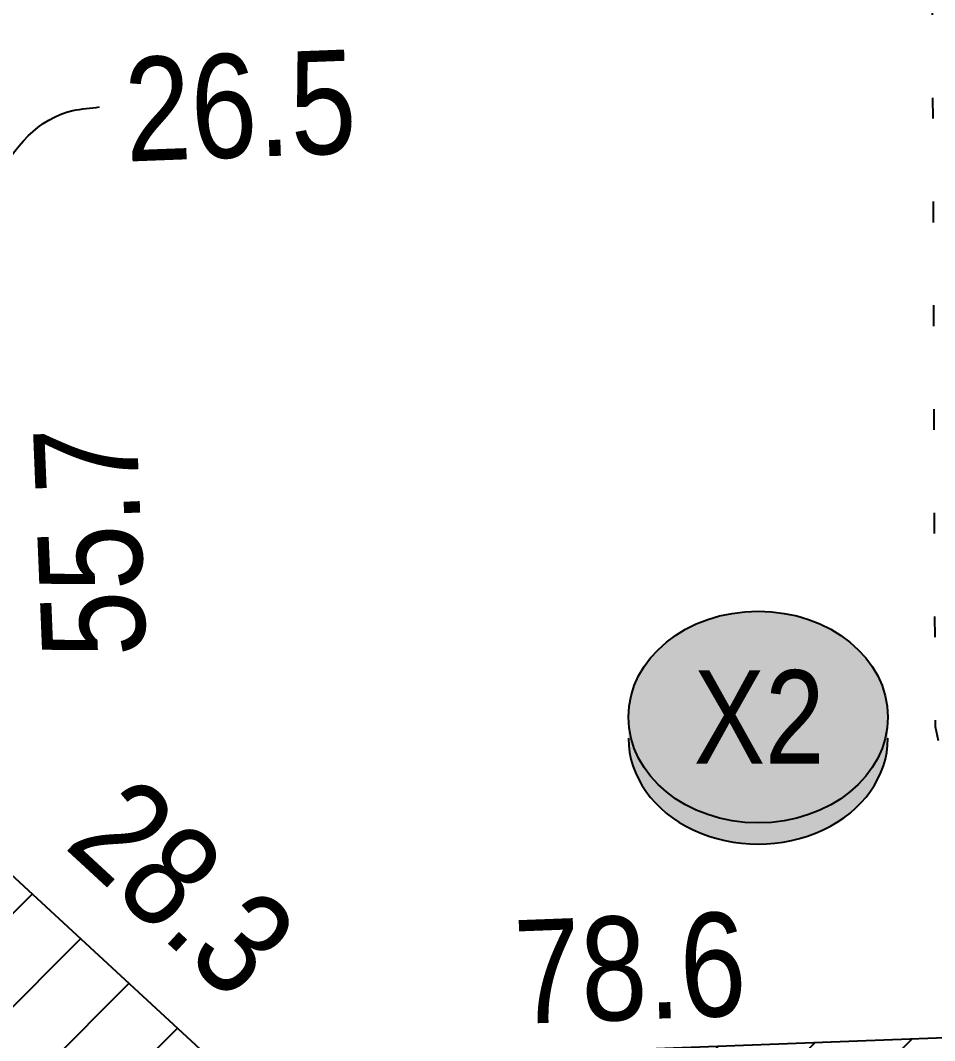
# Model space of a CAD drawing. Extents: x 634962 to 644935, y 5969185 to 5972988.
# Drawn here: x 641739.9 to 641828, y 5971014.6 to 5971113 of the extents above; entities that cross this region are included whole.
import ezdxf
from ezdxf.enums import TextEntityAlignment as Align

# ---------------------------------------------------------------- set-up
doc = ezdxf.new("R2010")
doc.units = 0
doc.header["$LTSCALE"] = 5
doc.linetypes.add('foc-WHEELTRACKS', pattern=[2, 0.4, -1.6])
for name, color, linetype in [('P-CROSSINGS', 250, 'Continuous'), ('P-TEMP-ATCO PIPELINES-H_1', 71, 'Continuous'), ('P-TEMP-ATCO PIPELINES-T_IOP1', 104, 'Continuous'), ('P-TEMP-ATCO PIPELINES_1', 104, 'Continuous'), ('T-WATER-P3', 160, 'foc-WHEELTRACKS')]:
    doc.layers.add(name, color=color, linetype=linetype)
doc.styles.add('80CG', font='ARIALN.TTF', dxfattribs={"height": 10})
doc.styles.add('80L', font='ARIALN.TTF', dxfattribs={"height": 10})
doc.styles.add('Crossing', font='ARIALN.TTF', dxfattribs={"height": 10})
doc.dimstyles.new('Compass 5 000', dxfattribs={"dimscale": 5, "dimtxt": 9, "dimasz": 2, "dimexe": 0.2, "dimexo": 0.0625, "dimgap": 0.5, "dimtad": 0, "dimtih": 1, "dimtoh": 1, "dimzin": 0, "dimdsep": 46, "dimtxsty": '80CG', "dimcen": 0.1, "dimse1": 1, "dimse2": 1, "dimclrd": 256, "dimclrt": 256, "dimaunit": 1, "dimadec": 4, "dimazin": 0, "dimtfac": 0.06, "dimtofl": 0, "dimtmove": 0, "dimatfit": 1, "dimfxl": 0.2, "dimtolj": 1, "dimtzin": 0, "dimlwd": -1, "dimarcsym": 0})

# ---------------------------------------------------------------- blocks, each defined once
blk = doc.blocks.new('xing2')
h = blk.add_hatch(color=50)
h.dxf.hatch_style = 1
edge = h.paths.add_edge_path()
edge.add_ellipse((0, 0), major_axis=(-12.5, 0), ratio=0.816297, start_angle=0, end_angle=360)
h = blk.add_hatch(color=250)
h.dxf.hatch_style = 1
edge = h.paths.add_edge_path()
edge.add_ellipse((0, -2.047), major_axis=(-12.5, 0), ratio=0.816297, start_angle=0, end_angle=180)
edge.add_line((12.5, -2.047), (12.5, 0))
edge.add_ellipse((0, 0), major_axis=(-12.5, 0), ratio=0.816297, start_angle=0, end_angle=180, ccw=False)
edge.add_line((-12.5, 0), (-12.5, -2.047))
at = {"color": 250}
blk.add_ellipse((0, 0), major_axis=(-12.5, 0), ratio=0.816297, dxfattribs=at)
blk.add_ellipse((0, -2.047), major_axis=(-12.5, 0), ratio=0.816297, start_param=0, end_param=3.141593, dxfattribs=at)
at = {"color": 250, "style": 'Crossing'}
blk.add_attdef('CROSSING', text='', height=9, dxfattribs=at).set_placement((0.089, 0.02), align=Align.MIDDLE_CENTER)
at = {"color": 250, "style": 'Crossing', "flags": 1}
for tag, p in [('OWNER', (0.089, -12.492)), ('DESCRIPTION', (0.089, -25.77)), ('LOCATION', (0.089, -39.303)), ('DWG_REF', (0.089, -52.837))]:
    blk.add_attdef(tag, text='', height=9, dxfattribs=at).set_placement(p, align=Align.MIDDLE_CENTER)

msp = doc.modelspace()

# ---------------------------------------------------------------- hatches: boundary and pattern name
at = {"layer": 'P-TEMP-ATCO PIPELINES-H_1'}
h = msp.add_hatch(dxfattribs=at)
h.set_pattern_fill('ANSI31', color=256, scale=1.999487)
h.set_pattern_definition([(45, (164.8275, 1530.4405), (-4.488977151, 4.488977151), [])])
h.paths.add_polyline_path([(641709.681, 5971076.347), (641716.307, 5971076.537), (641719.423, 5971000.729), (641837.744, 5971005.23), (642455.515, 5971011.664), (642446.197, 5971021.565), (641837.502, 5971015.226), (641758.974, 5971012.239), (641738.172, 5971031.457), (641735.884, 5971087.1), (641709.394, 5971086.341)])

# ---------------------------------------------------------------- linework, layer by layer
at = {"layer": 'P-TEMP-ATCO PIPELINES_1', "flags": 128}
msp.add_lwpolyline([(641709.681, 5971076.347), (641716.307, 5971076.537), (641719.423, 5971000.729), (641837.744, 5971005.23), (642455.515, 5971011.664), (642446.197, 5971021.565), (641837.502, 5971015.226), (641758.974, 5971012.239), (641738.172, 5971031.457), (641735.884, 5971087.1), (641709.394, 5971086.341)], close=True, dxfattribs=at)
at = {"layer": 'T-WATER-P3', "flags": 128}
msp.add_lwpolyline([(641756.646, 5970673.805), (641765.873, 5970709.715), (641772.457, 5970763.553), (641785.316, 5970811.436), (641791.92, 5970826.694), (641799.593, 5970839.188), (641818.09, 5970863.053), (641833.33, 5970890.608), (641837.553, 5970905.711), (641837.99, 5970925.734), (641844.264, 5970946.473), (641843.526, 5970975.932), (641832.534, 5971025.121), (641828.115, 5971044.896), (641827.652, 5971164.677), (641831.605, 5971181.977), (641838.967, 5971194.759), (641849.244, 5971204.911), (641860.608, 5971211.825)], dxfattribs=at)

# ---------------------------------------------------------------- block references
at = {"layer": 'P-CROSSINGS', "color": 5}
msp.add_blockref('xing2', (641811.035, 5971045.832), dxfattribs=at).add_auto_attribs({'CROSSING': 'X2'})

# ---------------------------------------------------------------- texts
at = {"layer": 'P-TEMP-ATCO PIPELINES-T_IOP1', "style": '80L'}
for s, rotation, p in [('26.5', 2.17851, (641761.125, 5971104.795)), ('55.7', 92.35431, (641746.672, 5971062.717)), ('78.6', 2.17851, (641798.7, 5971021.668))]:
    msp.add_text(s, height=9.9974, rotation=rotation, dxfattribs=at).set_placement(p, align=Align.MIDDLE)
at = {"layer": 'P-TEMP-ATCO PIPELINES-T_IOP1', "insert": (641759.005, 5971033.118), "char_height": 9.9974, "width": 21.84747, "attachment_point": 2, "rotation": 317.26641, "style": '80L'}
msp.add_mtext('28.3', dxfattribs=at)

# ---------------------------------------------------------------- leaders
at = {"layer": 'P-TEMP-ATCO PIPELINES-T_IOP1', "path_type": 1}
msp.add_leader([(641731.718, 5971087.558), (641745.003, 5971104.29), (641747.578, 5971104.641)], dimstyle='Compass 5 000', override={"dimgap": 0.5, "dimtad": 0}, dxfattribs=at)

doc.saveas('drawing.dxf')
